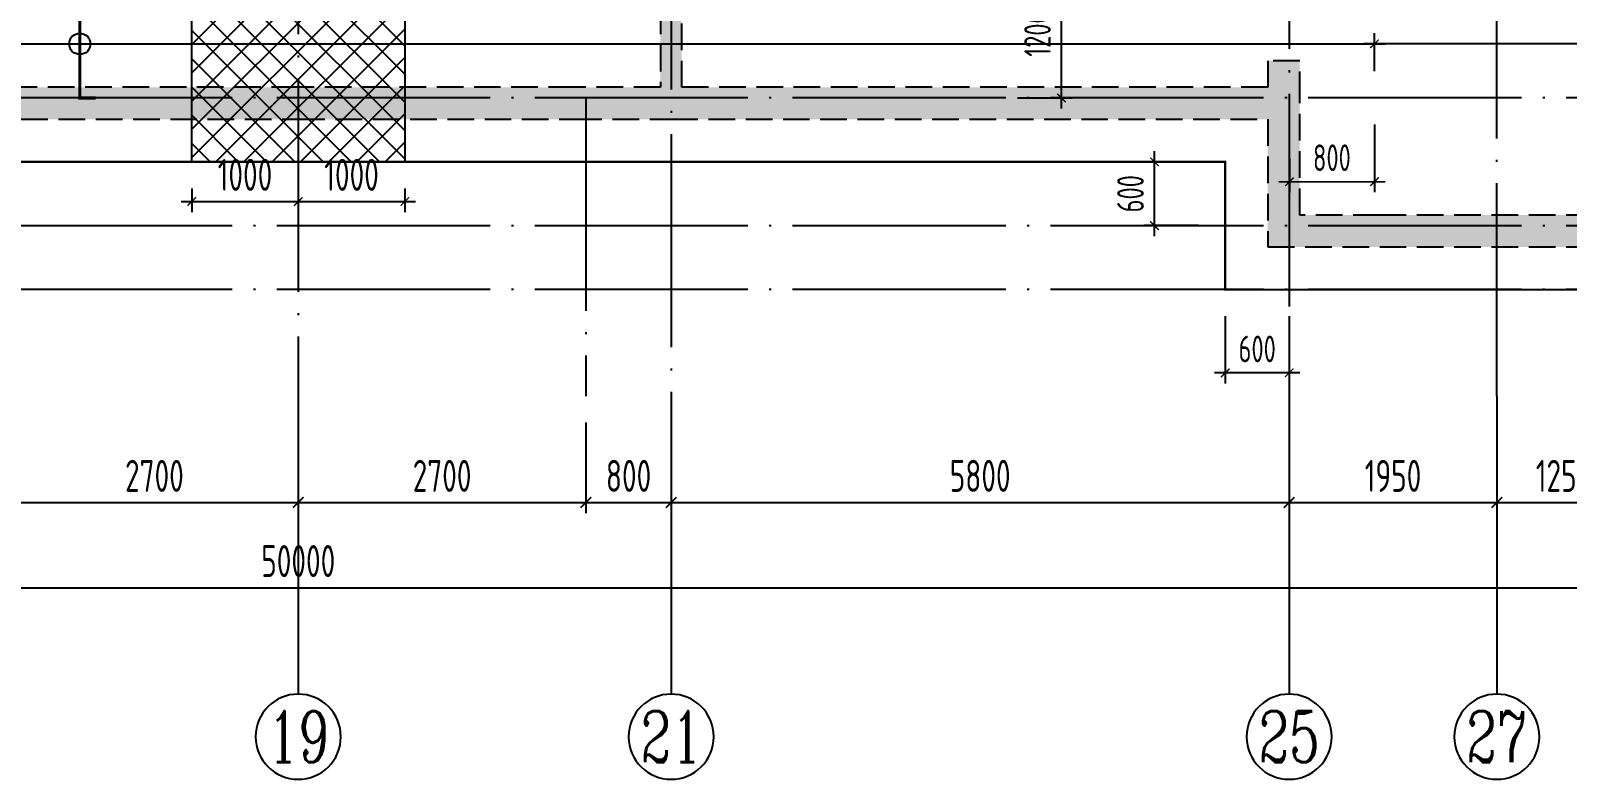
# Model space of a CAD drawing. Extents: x -668857 to 154266, y -275694 to 291306.
# Drawn here: x -403587 to -389166, y 195067 to 202098 of the extents above; entities that cross this region are included whole.
import ezdxf
from ezdxf.enums import TextEntityAlignment as Align

# ---------------------------------------------------------------- set-up
doc = ezdxf.new("R2010")
doc.units = 0
doc.header["$LTSCALE"] = 1000
doc.linetypes.add('DASH', pattern=[0.35, 0.25, -0.1])
doc.linetypes.add('DOTE', pattern=[2.42, 2, -0.2, 0.02, -0.2])
doc.layers.get('0').update_dxf_attribs({"linetype": 'CONTINUOUS'})
doc.layers.get('DEFPOINTS').update_dxf_attribs({"linetype": 'CONTINUOUS'})
for name, color, linetype in [('A-AXIS', 1, 'CONTINUOUS'), ('A-DOTE', 10, 'DOTE'), ('AXIS_NUM', 7, 'CONTINUOUS'), ('DIM', 2, 'CONTINUOUS'), ('S-B板配筋', 6, 'CONTINUOUS'), ('S-J基础底板', 5, 'CONTINUOUS'), ('S-J基础底板标注', 3, 'CONTINUOUS'), ('S-Q墙填充', 252, 'CONTINUOUS'), ('S-Q墙实线', 6, 'CONTINUOUS'), ('S-Q墙虚线', 6, 'DASH'), ('S-Y一般标注', 3, 'CONTINUOUS'), ('后浇带', 8, 'CONTINUOUS')]:
    doc.layers.add(name, color=color, linetype=linetype)
doc.styles.add('TSSD_Axis', font='complex.shx', dxfattribs={"width": 0.7, "bigfont": 'hztxt.shx'})
doc.styles.add('TSSD_DIMENSION', font='Tssdeng.shx', dxfattribs={"width": 0.7, "bigfont": 'tssdchn.shx'})
doc.dimstyles.new('TSSD_100_100', dxfattribs={"dimtxt": 300, "dimasz": 100, "dimexe": 100, "dimexo": 250, "dimgap": 100, "dimtad": 1, "dimdec": 0, "dimzin": 0, "dimdsep": 46, "dimtxsty": 'TSSD_DIMENSION', "dimblk": 'ARCHTICK', "dimcen": 0, "dimdle": 100, "dimclrt": 7, "dimadec": 0, "dimazin": 0, "dimtfac": 1, "dimtdec": 0, "dimtix": 1, "dimtmove": 2, "dimatfit": 3, "dimldrblk": 'ARCHTICK', "dimfxl": 0, "dimtolj": 1, "dimtzin": 0, "dimarcsym": 0})
doc.dimstyles.new('TSSD_100_100$0', dxfattribs={"dimtxt": 300, "dimasz": 80, "dimexe": 100, "dimexo": 250, "dimgap": 100, "dimtad": 1, "dimdec": 0, "dimzin": 0, "dimdsep": 46, "dimtxsty": 'TSSD_DIMENSION', "dimblk": 'ARCHTICK', "dimcen": 0, "dimdle": 100, "dimclrd": 3, "dimclre": 3, "dimclrt": 7, "dimadec": 0, "dimazin": 0, "dimtfac": 1, "dimtdec": 0, "dimtix": 1, "dimtmove": 2, "dimatfit": 3, "dimldrblk": 'ARCHTICK', "dimfxl": 0, "dimtolj": 1, "dimtzin": 0, "dimarcsym": 0})
pattern_1 = [(135, (-1502312.64, -992932.67), (-132.582521, -132.582521), []), (225, (-1502312.64, -992932.67), (132.582521, -132.582521), [])]

# ---------------------------------------------------------------- blocks, each defined once
blk = doc.blocks.new('_ArchTick')
at = {"color": 0, "linetype": 'ByBlock', "const_width": 0.15}
blk.add_lwpolyline([(-0.5, -0.5), (0.5, 0.5)], dxfattribs=at)
blk = doc.blocks.new('*D822')
at = {"layer": 'DEFPOINTS', "color": 0}
for p in [(-394576, 202667), (-393913, 202667), (-394576, 201467)]:
    blk.add_point(p, dxfattribs=at)
at = {"layer": 'S-J基础底板标注', "color": 3, "lineweight": -2}
for p, q in [((-393913, 201367), (-393913, 202767)), ((-394326, 202667), (-393813, 202667)), ((-394326, 201467), (-393813, 201467))]:
    blk.add_line(p, q, dxfattribs=at)
at = {"layer": 'S-J基础底板标注', "color": 3, "lineweight": -2, "xscale": 80, "yscale": 80, "zscale": 80}
for p, rotation in [((-393913, 202667), 90), ((-393913, 201467), 270)]:
    blk.add_blockref('_ArchTick', p, dxfattribs=dict(at, rotation=rotation))
at = {"layer": 'S-J基础底板标注', "color": 7, "insert": (-394138, 202067), "char_height": 250, "attachment_point": 5, "rotation": 90, "style": 'TSSD_DIMENSION'}
blk.add_mtext('\\A1;1200', dxfattribs=at)
blk = doc.blocks.new('*D896')
at = {"layer": 'DEFPOINTS', "color": 0, "ltscale": 0.5}
for p in [(-390976, 201975), (-411176, 201467), (-390976, 201467)]:
    blk.add_point(p, dxfattribs=at)
at = {"layer": 'S-J基础底板标注', "color": 3, "lineweight": -2, "ltscale": 0.5}
for p, q in [((-411176, 201717), (-411176, 202075)), ((-390976, 201717), (-390976, 202075)), ((-411276, 201975), (-390876, 201975))]:
    blk.add_line(p, q, dxfattribs=at)
at = {"layer": 'S-J基础底板标注', "color": 3, "lineweight": -2, "ltscale": 0.5, "xscale": 80, "yscale": 80, "zscale": 80, "rotation": 180}
blk.add_blockref('_ArchTick', (-411176, 201975), dxfattribs=at)
at = {"layer": 'S-J基础底板标注', "color": 3, "lineweight": -2, "ltscale": 0.5, "xscale": 80, "yscale": 80, "zscale": 80}
blk.add_blockref('_ArchTick', (-390976, 201975), dxfattribs=at)
blk = doc.blocks.new('*D902')
at = {"layer": 'DEFPOINTS', "color": 0, "ltscale": 0.5}
for p in [(-390976, 201975), (-390976, 201467), (-385976, 201467)]:
    blk.add_point(p, dxfattribs=at)
at = {"layer": 'S-J基础底板标注', "color": 3, "lineweight": -2, "ltscale": 0.5}
for p, q in [((-390976, 201717), (-390976, 202075)), ((-385976, 201717), (-385976, 202075)), ((-385876, 201975), (-391076, 201975))]:
    blk.add_line(p, q, dxfattribs=at)
at = {"layer": 'S-J基础底板标注', "color": 3, "lineweight": -2, "ltscale": 0.5, "xscale": 80, "yscale": 80, "zscale": 80, "rotation": 180.0000000000004}
blk.add_blockref('_ArchTick', (-390976, 201975), dxfattribs=at)
at = {"layer": 'S-J基础底板标注', "color": 3, "lineweight": -2, "ltscale": 0.5, "xscale": 80, "yscale": 80, "zscale": 80}
blk.add_blockref('_ArchTick', (-385976, 201975), dxfattribs=at)
blk = doc.blocks.new('*D121')
at = {"layer": 'DEFPOINTS', "color": 0}
for p in [(26900, 3600), (29600, 3600), (29600, 2600)]:
    blk.add_point(p, dxfattribs=at)
at = {"layer": 'S-Y一般标注', "color": 0, "lineweight": -2}
for p, q in [((26900, 3350), (26900, 2500)), ((29600, 3350), (29600, 2500)), ((26800, 2600), (29700, 2600))]:
    blk.add_line(p, q, dxfattribs=at)
at = {"layer": 'S-Y一般标注', "color": 0, "lineweight": -2, "xscale": 100, "yscale": 100, "zscale": 100, "rotation": 180}
blk.add_blockref('_ArchTick', (26900, 2600), dxfattribs=at)
at = {"layer": 'S-Y一般标注', "color": 0, "lineweight": -2, "xscale": 100, "yscale": 100, "zscale": 100}
blk.add_blockref('_ArchTick', (29600, 2600), dxfattribs=at)
at = {"layer": 'S-Y一般标注', "color": 7, "insert": (28250, 2850), "char_height": 300, "attachment_point": 5, "style": 'TSSD_DIMENSION'}
blk.add_mtext('\\A1;2700', dxfattribs=at)
blk = doc.blocks.new('ts_axno')
at = {"color": 0, "linetype": 'ByBlock', "lineweight": -2}
blk.add_circle((0, 0), 0.5, dxfattribs=at)
at = {"color": 0, "linetype": 'ByBlock', "lineweight": -2, "style": 'TSSD_Axis', "width": 0.7}
blk.add_attdef('A', text='', height=0.6, dxfattribs=at).set_placement((0, 0), align=Align.MIDDLE_CENTER)
blk = doc.blocks.new('*D122')
at = {"layer": 'DEFPOINTS', "color": 0}
for p in [(32300, 3600), (33100, 3600), (33100, 2600)]:
    blk.add_point(p, dxfattribs=at)
at = {"layer": 'S-Y一般标注', "color": 0, "lineweight": -2}
for p, q in [((32300, 3350), (32300, 2500)), ((33100, 3350), (33100, 2500)), ((32200, 2600), (33200, 2600))]:
    blk.add_line(p, q, dxfattribs=at)
at = {"layer": 'S-Y一般标注', "color": 0, "lineweight": -2, "xscale": 100, "yscale": 100, "zscale": 100, "rotation": 180}
blk.add_blockref('_ArchTick', (32300, 2600), dxfattribs=at)
at = {"layer": 'S-Y一般标注', "color": 0, "lineweight": -2, "xscale": 100, "yscale": 100, "zscale": 100}
blk.add_blockref('_ArchTick', (33100, 2600), dxfattribs=at)
at = {"layer": 'S-Y一般标注', "color": 7, "insert": (32700, 2850), "char_height": 300, "attachment_point": 5, "style": 'TSSD_DIMENSION'}
blk.add_mtext('\\A1;800', dxfattribs=at)
blk = doc.blocks.new('*D123')
at = {"layer": 'DEFPOINTS', "color": 0}
for p in [(33100, 3600), (38900, 3600), (38900, 2600)]:
    blk.add_point(p, dxfattribs=at)
at = {"layer": 'S-Y一般标注', "color": 0, "lineweight": -2}
for p, q in [((33100, 3350), (33100, 2500)), ((38900, 3350), (38900, 2500)), ((33000, 2600), (39000, 2600))]:
    blk.add_line(p, q, dxfattribs=at)
at = {"layer": 'S-Y一般标注', "color": 0, "lineweight": -2, "xscale": 100, "yscale": 100, "zscale": 100, "rotation": 180}
blk.add_blockref('_ArchTick', (33100, 2600), dxfattribs=at)
at = {"layer": 'S-Y一般标注', "color": 0, "lineweight": -2, "xscale": 100, "yscale": 100, "zscale": 100}
blk.add_blockref('_ArchTick', (38900, 2600), dxfattribs=at)
at = {"layer": 'S-Y一般标注', "color": 7, "insert": (36000, 2850), "char_height": 300, "attachment_point": 5, "style": 'TSSD_DIMENSION'}
blk.add_mtext('\\A1;5800', dxfattribs=at)
blk = doc.blocks.new('*D128')
at = {"layer": 'DEFPOINTS', "color": 0}
for p in [(4600, 3600), (54600, 3600), (54600, 1800)]:
    blk.add_point(p, dxfattribs=at)
at = {"layer": 'S-Y一般标注', "color": 0, "lineweight": -2}
for p, q in [((4600, 3350), (4600, 1700)), ((54600, 3350), (54600, 1700)), ((4500, 1800), (54700, 1800))]:
    blk.add_line(p, q, dxfattribs=at)
at = {"layer": 'S-Y一般标注', "color": 0, "lineweight": -2, "xscale": 100, "yscale": 100, "zscale": 100, "rotation": 180}
blk.add_blockref('_ArchTick', (4600, 1800), dxfattribs=at)
at = {"layer": 'S-Y一般标注', "color": 0, "lineweight": -2, "xscale": 100, "yscale": 100, "zscale": 100}
blk.add_blockref('_ArchTick', (54600, 1800), dxfattribs=at)
at = {"layer": 'S-Y一般标注', "color": 7, "insert": (29600, 2050), "char_height": 300, "attachment_point": 5, "style": 'TSSD_DIMENSION'}
blk.add_mtext('\\A1;50000', dxfattribs=at)
blk = doc.blocks.new('*D131')
at = {"layer": 'DEFPOINTS', "color": 0}
for p in [(29600, 3600), (32300, 3600), (32300, 2600)]:
    blk.add_point(p, dxfattribs=at)
at = {"layer": 'S-Y一般标注', "color": 0, "lineweight": -2}
for p, q in [((29600, 3350), (29600, 2500)), ((32300, 3350), (32300, 2500)), ((29500, 2600), (32400, 2600))]:
    blk.add_line(p, q, dxfattribs=at)
at = {"layer": 'S-Y一般标注', "color": 0, "lineweight": -2, "xscale": 100, "yscale": 100, "zscale": 100, "rotation": 180}
blk.add_blockref('_ArchTick', (29600, 2600), dxfattribs=at)
at = {"layer": 'S-Y一般标注', "color": 0, "lineweight": -2, "xscale": 100, "yscale": 100, "zscale": 100}
blk.add_blockref('_ArchTick', (32300, 2600), dxfattribs=at)
at = {"layer": 'S-Y一般标注', "color": 7, "insert": (30950, 2850), "char_height": 300, "attachment_point": 5, "style": 'TSSD_DIMENSION'}
blk.add_mtext('\\A1;2700', dxfattribs=at)
blk = doc.blocks.new('*D132')
at = {"layer": 'DEFPOINTS', "color": 0}
for p in [(38900, 3600), (40850, 3600), (40850, 2600)]:
    blk.add_point(p, dxfattribs=at)
at = {"layer": 'S-Y一般标注', "color": 0, "lineweight": -2}
for p, q in [((38900, 3350), (38900, 2500)), ((40850, 3350), (40850, 2500)), ((38800, 2600), (40950, 2600))]:
    blk.add_line(p, q, dxfattribs=at)
at = {"layer": 'S-Y一般标注', "color": 0, "lineweight": -2, "xscale": 100, "yscale": 100, "zscale": 100, "rotation": 180}
blk.add_blockref('_ArchTick', (38900, 2600), dxfattribs=at)
at = {"layer": 'S-Y一般标注', "color": 0, "lineweight": -2, "xscale": 100, "yscale": 100, "zscale": 100}
blk.add_blockref('_ArchTick', (40850, 2600), dxfattribs=at)
at = {"layer": 'S-Y一般标注', "color": 7, "insert": (39875, 2850), "char_height": 300, "attachment_point": 5, "style": 'TSSD_DIMENSION'}
blk.add_mtext('\\A1;1950', dxfattribs=at)
blk = doc.blocks.new('*D149')
at = {"layer": 'DEFPOINTS', "color": 0}
for p in [(40850, 3600), (42100, 3600), (42100, 2600)]:
    blk.add_point(p, dxfattribs=at)
at = {"layer": 'S-Y一般标注', "color": 0, "lineweight": -2}
for p, q in [((40850, 3350), (40850, 2500)), ((42100, 3350), (42100, 2500)), ((40750, 2600), (42200, 2600))]:
    blk.add_line(p, q, dxfattribs=at)
at = {"layer": 'S-Y一般标注', "color": 0, "lineweight": -2, "xscale": 100, "yscale": 100, "zscale": 100, "rotation": 180}
blk.add_blockref('_ArchTick', (40850, 2600), dxfattribs=at)
at = {"layer": 'S-Y一般标注', "color": 0, "lineweight": -2, "xscale": 100, "yscale": 100, "zscale": 100}
blk.add_blockref('_ArchTick', (42100, 2600), dxfattribs=at)
at = {"layer": 'S-Y一般标注', "color": 7, "insert": (41475, 2850), "char_height": 300, "attachment_point": 5, "style": 'TSSD_DIMENSION'}
blk.add_mtext('\\A1;1250', dxfattribs=at)
blk = doc.blocks.new('*D880')
at = {"layer": 'DEFPOINTS', "color": 0}
for p in [(-392376, 199667), (-391776, 199667), (-392376, 198884)]:
    blk.add_point(p, dxfattribs=at)
at = {"layer": 'S-J基础底板标注', "color": 3, "lineweight": -2}
for p, q in [((-392376, 199417), (-392376, 198784)), ((-391776, 199417), (-391776, 198784)), ((-391676, 198884), (-392476, 198884))]:
    blk.add_line(p, q, dxfattribs=at)
at = {"layer": 'S-J基础底板标注', "color": 3, "lineweight": -2, "xscale": 80, "yscale": 80, "zscale": 80}
for p, rotation in [((-392376, 198884), 179.9947766445893), ((-391776, 198884), 359.9947766445892)]:
    blk.add_blockref('_ArchTick', p, dxfattribs=dict(at, rotation=rotation))
at = {"layer": 'S-J基础底板标注', "color": 7, "insert": (-392076, 199109), "char_height": 250, "attachment_point": 5, "rotation": 359.9948, "style": 'TSSD_DIMENSION'}
blk.add_mtext('\\A1;600', dxfattribs=at)
blk = doc.blocks.new('*D503')
at = {"layer": 'DEFPOINTS', "color": 0}
for p in [(-402076, 200867), (-401076, 200867), (-401076, 200494)]:
    blk.add_point(p, dxfattribs=at)
at = {"layer": 'DIM', "color": 3, "lineweight": -2}
for p, q in [((-402076, 200617), (-402076, 200394)), ((-401076, 200617), (-401076, 200394)), ((-402176, 200494), (-400976, 200494))]:
    blk.add_line(p, q, dxfattribs=at)
at = {"layer": 'DIM', "color": 3, "lineweight": -2, "xscale": 80, "yscale": 80, "zscale": 80, "rotation": 180}
blk.add_blockref('_ArchTick', (-402076, 200494), dxfattribs=at)
at = {"layer": 'DIM', "color": 3, "lineweight": -2, "xscale": 80, "yscale": 80, "zscale": 80}
blk.add_blockref('_ArchTick', (-401076, 200494), dxfattribs=at)
at = {"layer": 'DIM', "color": 7, "insert": (-401576, 200744), "char_height": 300, "attachment_point": 5, "style": 'TSSD_DIMENSION'}
blk.add_mtext('\\A1;1000', dxfattribs=at)
blk = doc.blocks.new('*D504')
at = {"layer": 'DEFPOINTS', "color": 0}
for p in [(-401076, 200867), (-400076, 200867), (-400076, 200494)]:
    blk.add_point(p, dxfattribs=at)
at = {"layer": 'DIM', "color": 3, "lineweight": -2}
for p, q in [((-401076, 200617), (-401076, 200394)), ((-400076, 200617), (-400076, 200394)), ((-401176, 200494), (-399976, 200494))]:
    blk.add_line(p, q, dxfattribs=at)
at = {"layer": 'DIM', "color": 3, "lineweight": -2, "xscale": 80, "yscale": 80, "zscale": 80, "rotation": 180}
blk.add_blockref('_ArchTick', (-401076, 200494), dxfattribs=at)
at = {"layer": 'DIM', "color": 3, "lineweight": -2, "xscale": 80, "yscale": 80, "zscale": 80}
blk.add_blockref('_ArchTick', (-400076, 200494), dxfattribs=at)
at = {"layer": 'DIM', "color": 7, "insert": (-400576, 200744), "char_height": 300, "attachment_point": 5, "style": 'TSSD_DIMENSION'}
blk.add_mtext('\\A1;1000', dxfattribs=at)
blk = doc.blocks.new('*D506')
at = {"layer": 'DEFPOINTS', "color": 0}
for p in [(-393040, 200867), (-392376, 200867), (-392376, 200267)]:
    blk.add_point(p, dxfattribs=at)
at = {"layer": 'S-J基础底板标注', "color": 3, "lineweight": -2}
for p, q in [((-393040, 200167), (-393040, 200967)), ((-392626, 200867), (-393140, 200867)), ((-392626, 200267), (-393140, 200267))]:
    blk.add_line(p, q, dxfattribs=at)
at = {"layer": 'S-J基础底板标注', "color": 3, "lineweight": -2, "xscale": 80, "yscale": 80, "zscale": 80}
for p, rotation in [((-393040, 200867), 89.99826701589761), ((-393040, 200267), 269.9982670158976)]:
    blk.add_blockref('_ArchTick', p, dxfattribs=dict(at, rotation=rotation))
at = {"layer": 'S-J基础底板标注', "color": 7, "insert": (-393265, 200567), "char_height": 250, "attachment_point": 5, "rotation": 89.9983, "style": 'TSSD_DIMENSION'}
blk.add_mtext('\\A1;600', dxfattribs=at)
blk = doc.blocks.new('*D508')
at = {"layer": 'DEFPOINTS', "color": 0}
for p in [(-391776, 201465), (-390976, 201467), (-390974, 200681)]:
    blk.add_point(p, dxfattribs=at)
at = {"layer": 'S-J基础底板标注', "color": 3, "lineweight": -2}
for p, q in [((-391776, 201215), (-391774, 200579)), ((-390975, 201217), (-390974, 200581)), ((-391874, 200679), (-390874, 200681))]:
    blk.add_line(p, q, dxfattribs=at)
at = {"layer": 'S-J基础底板标注', "color": 3, "lineweight": -2, "xscale": 80, "yscale": 80, "zscale": 80}
for p, rotation in [((-391774, 200679), 180.1376476654948), ((-390974, 200681), 0.1376476654948217)]:
    blk.add_blockref('_ArchTick', p, dxfattribs=dict(at, rotation=rotation))
at = {"layer": 'S-J基础底板标注', "color": 7, "insert": (-391375, 200905), "char_height": 250, "attachment_point": 5, "rotation": 0.1376, "style": 'TSSD_DIMENSION'}
blk.add_mtext('\\A1;800', dxfattribs=at)
blk = doc.blocks.new('20210824.17211196')
at = {"layer": 'S-Q墙填充', "ltscale": 0.5}
h = blk.add_hatch(dxfattribs=at)
h.set_pattern_fill('ARMORED', color=252, scale=30, style=0)
h.set_pattern_definition([(50, (48278.55, 29260.87), (215.17805, -18.82564), [22.5, -247.5]), (355, (48278.55, 29260.87), (-41.6254, 225.65764), [18, -198]), (100.4514, (48296.48, 29259.3), (173.5528, 206.83186), [19.12206, -210.34263]), (46.1842, (48278.55, 29320.87), (320.1723, -49.6557), [33.75, -371.25]), (96.6356, (48305.23, 29316.73), (280.3988, 292.2354), [28.6831, -315.5139]), (351.1842, (48278.55, 29320.87), (280.3986, 292.2356), [27, -297]), (21, (48308.55, 29305.87), (179.07212, -120.78567), [22.5, -247.5]), (326, (48308.55, 29305.87), (72.9946, 217.545), [18, -198]), (71.4514, (48323.47, 29295.8), (252.0668, 96.75915), [19.12206, -210.34263]), (37.5, (48278.55, 29260.87), (3.647957, 99.868156), [0, -195.6, 0, -201, 0, -198.75]), (7.5, (48278.55, 29260.87), (78.92086, 118.32351), [0, -114.6, 0, -191.1, 0, -75.75]), (327.5, (48211.65, 29260.87), (160.14673, -6.76646), [0, -75, 0, -234, 0, -310.5]), (317.5, (48181.65, 29260.87), (174.95585, 30.0315), [0, -97.5, 0, -155.4, 0, -220.5]), (45, (48278.55, 29260.87), (-106.06602, 106.06602), [])])
h.paths.add_polyline_path([(147542, 66729), (145942, 66729), (145542, 66729), (142642, 66729), (142192, 66729), (141292, 66729), (140842, 66729), (139342, 66729), (139342, 67529), (139342, 68529), (138692, 68529), (137042, 68529), (136442, 68529), (136442, 68779), (133242, 68779), (133242, 68529), (132642, 68529), (131042, 68529), (130342, 68529), (130342, 67529), (130342, 66729), (117642, 66729), (117192, 66729), (116292, 66729), (115842, 66729), (114342, 66729), (114342, 67529), (114342, 68529), (113692, 68529), (112042, 68529), (111442, 68529), (111442, 68779), (108242, 68779), (108242, 68529), (107642, 68529), (106042, 68529), (105342, 68529), (105342, 67529), (105342, 66729), (97142, 66729), (97142, 63729), (97142, 61129), (97142, 59029), (99942, 59029), (106442, 59029), (106442, 57829), (107492, 57829), (109842, 57829), (112192, 57829), (113242, 57829), (113242, 59029), (118842, 59029), (119742, 59029), (122342, 59029), (124942, 59029), (125842, 59029), (131442, 59029), (131442, 57829), (132492, 57829), (134842, 57829), (137192, 57829), (138242, 57829), (138242, 59029), (143842, 59029), (144742, 59029), (147542, 59029)])
h.paths.add_polyline_path([(100942, 59329), (100942, 60779), (100742, 60779), (100742, 59329), (99942, 59329), (97442, 59329), (97442, 61129), (97442, 63629), (98142, 63629), (98142, 63829), (97442, 63829), (97442, 66429), (97842, 66429), (98742, 66429), (99042, 66429), (99042, 65779), (99242, 65779), (99242, 66429), (101942, 66429), (101942, 63629), (102142, 63629), (102142, 66429), (102492, 66429), (103392, 66429), (103742, 66429), (103742, 65629), (103942, 65629), (103942, 66429), (105642, 66429), (105642, 67529), (105642, 68229), (106042, 68229), (107642, 68229), (108342, 68229), (108342, 67029), (108542, 67029), (108542, 68329), (108542, 68479), (111142, 68479), (111142, 68329), (111142, 67029), (111342, 67029), (111342, 68229), (112042, 68229), (113692, 68229), (114042, 68229), (114042, 67529), (114042, 66429), (115742, 66429), (115742, 65629), (115942, 65629), (115942, 66429), (116292, 66429), (117192, 66429), (117542, 66429), (117542, 63629), (117742, 63629), (117742, 66429), (120442, 66429), (120442, 63629), (120642, 63629), (120642, 66429), (120942, 66429), (121942, 66429), (122242, 66429), (122242, 66429), (122442, 66429), (122442, 66429), (122742, 66429), (123742, 66429), (124042, 66429), (124042, 63629), (124242, 63629), (124242, 66429), (126942, 66429), (126942, 63629), (127142, 63629), (127142, 66429), (127492, 66429), (128392, 66429), (128742, 66429), (128742, 65629), (128942, 65629), (128942, 66429), (130642, 66429), (130642, 67529), (130642, 68229), (131042, 68229), (132642, 68229), (133342, 68229), (133342, 67029), (133542, 67029), (133542, 68479), (136142, 68479), (136142, 67029), (136342, 67029), (136342, 68229), (137042, 68229), (138692, 68229), (139042, 68229), (139042, 67529), (139042, 66429), (140742, 66429), (140742, 65629), (140942, 65629), (140942, 66429), (141292, 66429), (142192, 66429), (142542, 66429), (142542, 63629), (142742, 63629), (142742, 66429), (145442, 66429), (145442, 65779), (145642, 65779), (145642, 66429), (145942, 66429), (146842, 66429), (147242, 66429), (147242, 63829), (146542, 63829), (146542, 63629), (147242, 63629), (147242, 61129), (147242, 59329), (144742, 59329), (143942, 59329), (143942, 60779), (143742, 60779), (143742, 59329), (138242, 59329), (138242, 59579), (137942, 59579), (137942, 59229), (137942, 58129), (137192, 58129), (134842, 58129), (132492, 58129), (131742, 58129), (131742, 59229), (131742, 59579), (131442, 59579), (131442, 59329), (125942, 59329), (125942, 60779), (125742, 60779), (125742, 59329), (124942, 59329), (122342, 59329), (119742, 59329), (118942, 59329), (118942, 60779), (118742, 60779), (118742, 59329), (113242, 59329), (113242, 59579), (112942, 59579), (112942, 59229), (112942, 58129), (112192, 58129), (109842, 58129), (107492, 58129), (106742, 58129), (106742, 59229), (106742, 59579), (106442, 59579), (106442, 59329)], flags=16)
at = {"layer": 'S-Q墙虚线', "color": 6}
for points in [[(107492, 57829), (109842, 57829), (112192, 57829), (113242, 57829), (113242, 59029), (118842, 59029), (119742, 59029), (122342, 59029), (124942, 59029), (125842, 59029), (131442, 59029), (131442, 57829), (132492, 57829), (134842, 57829)], [(134842, 58129), (132492, 58129), (131742, 58129), (131742, 59229), (131742, 59579), (131442, 59579), (131442, 59329), (125942, 59329), (125942, 60779), (125742, 60779), (125742, 59329), (124942, 59329), (122342, 59329), (119742, 59329)]]:
    blk.add_lwpolyline(points, dxfattribs=at)
blk = doc.blocks.new('*D939')
at = {"layer": 'DEFPOINTS', "color": 0}
for p in [(-402076, 200867), (-401076, 200867), (-401076, 200494)]:
    blk.add_point(p, dxfattribs=at)
at = {"layer": 'DIM', "color": 3, "lineweight": -2}
for p, q in [((-402076, 200617), (-402076, 200394)), ((-401076, 200617), (-401076, 200394)), ((-402176, 200494), (-400976, 200494))]:
    blk.add_line(p, q, dxfattribs=at)
at = {"layer": 'DIM', "color": 3, "lineweight": -2, "xscale": 80, "yscale": 80, "zscale": 80, "rotation": 180}
blk.add_blockref('_ArchTick', (-402076, 200494), dxfattribs=at)
at = {"layer": 'DIM', "color": 3, "lineweight": -2, "xscale": 80, "yscale": 80, "zscale": 80}
blk.add_blockref('_ArchTick', (-401076, 200494), dxfattribs=at)
at = {"layer": 'DIM', "color": 7, "insert": (-401576, 200744), "char_height": 300, "attachment_point": 5, "style": 'TSSD_DIMENSION'}
blk.add_mtext('\\A1;1000', dxfattribs=at)
blk = doc.blocks.new('*D940')
at = {"layer": 'DEFPOINTS', "color": 0}
for p in [(-401076, 200867), (-400076, 200867), (-400076, 200494)]:
    blk.add_point(p, dxfattribs=at)
at = {"layer": 'DIM', "color": 3, "lineweight": -2}
for p, q in [((-401076, 200617), (-401076, 200394)), ((-400076, 200617), (-400076, 200394)), ((-401176, 200494), (-399976, 200494))]:
    blk.add_line(p, q, dxfattribs=at)
at = {"layer": 'DIM', "color": 3, "lineweight": -2, "xscale": 80, "yscale": 80, "zscale": 80, "rotation": 180}
blk.add_blockref('_ArchTick', (-401076, 200494), dxfattribs=at)
at = {"layer": 'DIM', "color": 3, "lineweight": -2, "xscale": 80, "yscale": 80, "zscale": 80}
blk.add_blockref('_ArchTick', (-400076, 200494), dxfattribs=at)
at = {"layer": 'DIM', "color": 7, "insert": (-400576, 200744), "char_height": 300, "attachment_point": 5, "style": 'TSSD_DIMENSION'}
blk.add_mtext('\\A1;1000', dxfattribs=at)
blk = doc.blocks.new('20210726.16350016')
at = {"layer": 'A-AXIS'}
for p, q in [((29600, 3600), (29600, 800)), ((33100, 3600), (33100, 800)), ((38900, 3600.1), (38900, 800.1)), ((40850, 3600), (40850, 800))]:
    blk.add_line(p, q, dxfattribs=at)
at = {"layer": 'A-DOTE'}
for p, q in [((29600, 21100), (29600, 3600)), ((38900.2, 13700), (38900, 3600)), ((40850, 3600), (40850, 11500)), ((33100, 10900), (33100, 3600)), ((55600, 6400), (3600, 6400)), ((32300, 6400), (32300, 3600)), ((55600, 5200), (3600, 5200)), ((55600, 4600), (3600, 4600))]:
    blk.add_line(p, q, dxfattribs=at)
at = {"layer": 'A-AXIS'}
ref = blk.add_blockref('ts_axno', (29600, 400), dxfattribs=dict(at, xscale=-800, yscale=800, zscale=800, rotation=180))
ref.add_attrib('13', '19', dxfattribs={"layer": 'AXIS_NUM', "height": 480, "style": 'TSSD_Axis', "width": 0.7}).set_placement((29600, 400), align=Align.MIDDLE_CENTER)
ref = blk.add_blockref('ts_axno', (33100, 400), dxfattribs=dict(at, xscale=-800, yscale=800, zscale=800, rotation=180))
ref.add_attrib('13', '21', dxfattribs={"layer": 'AXIS_NUM', "height": 480, "style": 'TSSD_Axis', "width": 0.7}).set_placement((33100, 400), align=Align.MIDDLE_CENTER)
ref = blk.add_blockref('ts_axno', (38900, 400.1), dxfattribs=dict(at, xscale=-800, yscale=800, zscale=800, rotation=180))
ref.add_attrib('17', '25', dxfattribs={"layer": 'AXIS_NUM', "height": 480, "style": 'TSSD_Axis', "width": 0.7}).set_placement((38900, 400.1), align=Align.MIDDLE_CENTER)
ref = blk.add_blockref('ts_axno', (40850, 400), dxfattribs=dict(at, xscale=-800, yscale=800, zscale=800, rotation=180))
ref.add_attrib('19', '27', dxfattribs={"layer": 'AXIS_NUM', "height": 480, "style": 'TSSD_Axis', "width": 0.7}).set_placement((40850, 400), align=Align.MIDDLE_CENTER)
at = {"layer": 'S-Y一般标注'}
for base, p1, p2, picture, middle in [((54600, 1800), (4600, 3600), (54600, 3600), '*D128', (29600, 2050)), ((29600, 2600), (26900, 3600), (29600, 3600), '*D121', (28250, 2850)), ((32300, 2600), (29600, 3600), (32300, 3600), '*D131', (30950, 2850)), ((33100, 2600), (32300, 3600), (33100, 3600), '*D122', (32700, 2850)), ((38900, 2600.1), (33100, 3600), (38900, 3600.1), '*D123', (36000, 2850.1)), ((40850, 2600.1), (38900, 3600.1), (40850, 3600.1), '*D132', (39875, 2850.1)), ((42100, 2600.1), (40850, 3600.1), (42100, 3600.1), '*D149', (41475, 2850.1))]:
    dim = blk.add_linear_dim(base=base, p1=p1, p2=p2, dimstyle='TSSD_100_100', dxfattribs=at)
    dim.commit()
    dim.dimension.update_dxf_attribs({"geometry": picture, "text_midpoint": middle})

msp = doc.modelspace()

# ---------------------------------------------------------------- hatches: boundary and pattern name
at = {"layer": '后浇带'}
h = msp.add_hatch(dxfattribs=at)
h.set_pattern_fill('ANSI37', color=144, scale=1500, angle=90, style=0)
h.set_pattern_definition(pattern_1)
h.paths.add_polyline_path([(-402076.24, 200866.76), (-402076.24, 209366.68), (-400076.24, 209366.68), (-400076.24, 200866.76)])
h = msp.add_hatch(dxfattribs=at)
h.set_pattern_fill('ANSI37', color=144, scale=1500, angle=90, style=0)
h.set_pattern_definition(pattern_1)
h.paths.add_polyline_path([(-402076.24, 200866.76), (-402076.24, 209366.68), (-400076.24, 209366.68), (-400076.24, 200866.76)])

# ---------------------------------------------------------------- linework, layer by layer
at = {"layer": 'S-B板配筋', "const_width": 30}
msp.add_lwpolyline([(-402976.25, 207366.95), (-403126.25, 207366.95), (-403126.34, 201466.68), (-402976.34, 201466.68)], dxfattribs=at)
at = {"layer": 'S-J基础底板', "const_width": 20}
msp.add_lwpolyline([(-417576.25, 199666.66), (-409576.22, 199666.66), (-409576.27, 200866.57), (-392376.21, 200866.9), (-392376.25, 199666.71), (-384776.26, 199666.71), (-384776.25, 200566.66), (-375176.27, 200566.7), (-375176.22, 209366.68), (-383476.24, 209366.68), (-383476.24, 211416.68), (-393676.24, 211416.68), (-393676.24, 209366.68), (-408476.24, 209366.68), (-408476.24, 211416.68), (-418676.24, 211416.68), (-418676.24, 209366.68), (-426876.24, 209366.68), (-426876.24, 200666.68), (-417576.21, 200666.68)], close=True, dxfattribs=at)
at = {"layer": 'S-J基础底板标注', "color": 2, "ltscale": 0.5}
msp.add_circle((-403126.27, 201974.9), 100, dxfattribs=at)
at = {"layer": '后浇带', "color": 144}
msp.add_lwpolyline([(-402076.24, 200866.76), (-402076.24, 209366.68), (-400076.24, 209366.68), (-400076.24, 200866.76)], close=True, dxfattribs=at)
msp.add_lwpolyline([(-402076.24, 200866.76), (-402076.24, 209366.68), (-400076.24, 209366.68), (-400076.24, 200866.76)], close=True, dxfattribs=at)

# ---------------------------------------------------------------- block references
at = {"layer": 'A-DOTE'}
msp.add_blockref('20210726.16350016', (-430676.23, 195066.61), dxfattribs=at)
at = {"layer": 'S-Q墙实线'}
msp.add_blockref('20210824.17211196', (-523418.53, 142237.67), dxfattribs=at)

# ---------------------------------------------------------------- dimensions: what is measured, and where the dimension line sits
at = {"layer": 'DIM'}
for base, p1, p2, picture, middle in [((-401076.02, 200493.97), (-402076.02, 200866.76), (-401076.02, 200866.76), '*D503', (-401576.02, 200743.97)), ((-401076.02, 200493.97), (-402076.02, 200866.76), (-401076.02, 200866.76), '*D939', (-401576.02, 200743.97)), ((-400076.02, 200493.97), (-401076.02, 200866.76), (-400076.02, 200866.76), '*D504', (-400576.02, 200743.97)), ((-400076.02, 200493.97), (-401076.02, 200866.76), (-400076.02, 200866.76), '*D940', (-400576.02, 200743.97))]:
    dim = msp.add_linear_dim(base=base, p1=p1, p2=p2, dimstyle='TSSD_100_100$0', dxfattribs=at)
    dim.commit()
    dim.dimension.update_dxf_attribs({"geometry": picture, "text_midpoint": middle})
at = {"layer": 'S-J基础底板标注'}
for p1, p2, distance, picture, middle in [((-394576.2, 201466.68), (-394576.2, 202666.56), -663.65, '*D822', (-394137.55, 202066.62)), ((-391776.2, 201464.76), (-390975.85, 201466.68), -785.82, '*D508', (-391374.67, 200904.91)), ((-392376.23, 200266.66), (-392376.21, 200866.9), 663.67, '*D506', (-393264.89, 200566.81)), ((-391776.21, 199666.66), (-392376.25, 199666.71), 782.64, '*D880', (-392076.28, 199109.05))]:
    dim = msp.add_aligned_dim(p1=p1, p2=p2, distance=distance, dimstyle='TSSD_100_100$0', override={"dimtxt": 250}, dxfattribs=at)
    dim.commit()
    dim.dimension.update_dxf_attribs({"geometry": picture, "text_midpoint": middle})
at = {"layer": 'S-J基础底板标注', "color": 2, "ltscale": 0.5}
for p1, distance, picture, middle in [((-411175.64, 201466.68), 508.22, '*D896', (-401075.74, 201974.9)), ((-385976.18, 201466.68), -508.22, '*D902', (-388476.01, 201974.9))]:
    dim = msp.add_aligned_dim(p1=p1, p2=(-390975.85, 201466.68), distance=distance, text=' ', dimstyle='TSSD_100_100$0', dxfattribs=at)
    dim.commit()
    dim.dimension.update_dxf_attribs({"geometry": picture, "text_midpoint": middle})

doc.saveas('drawing.dxf')
